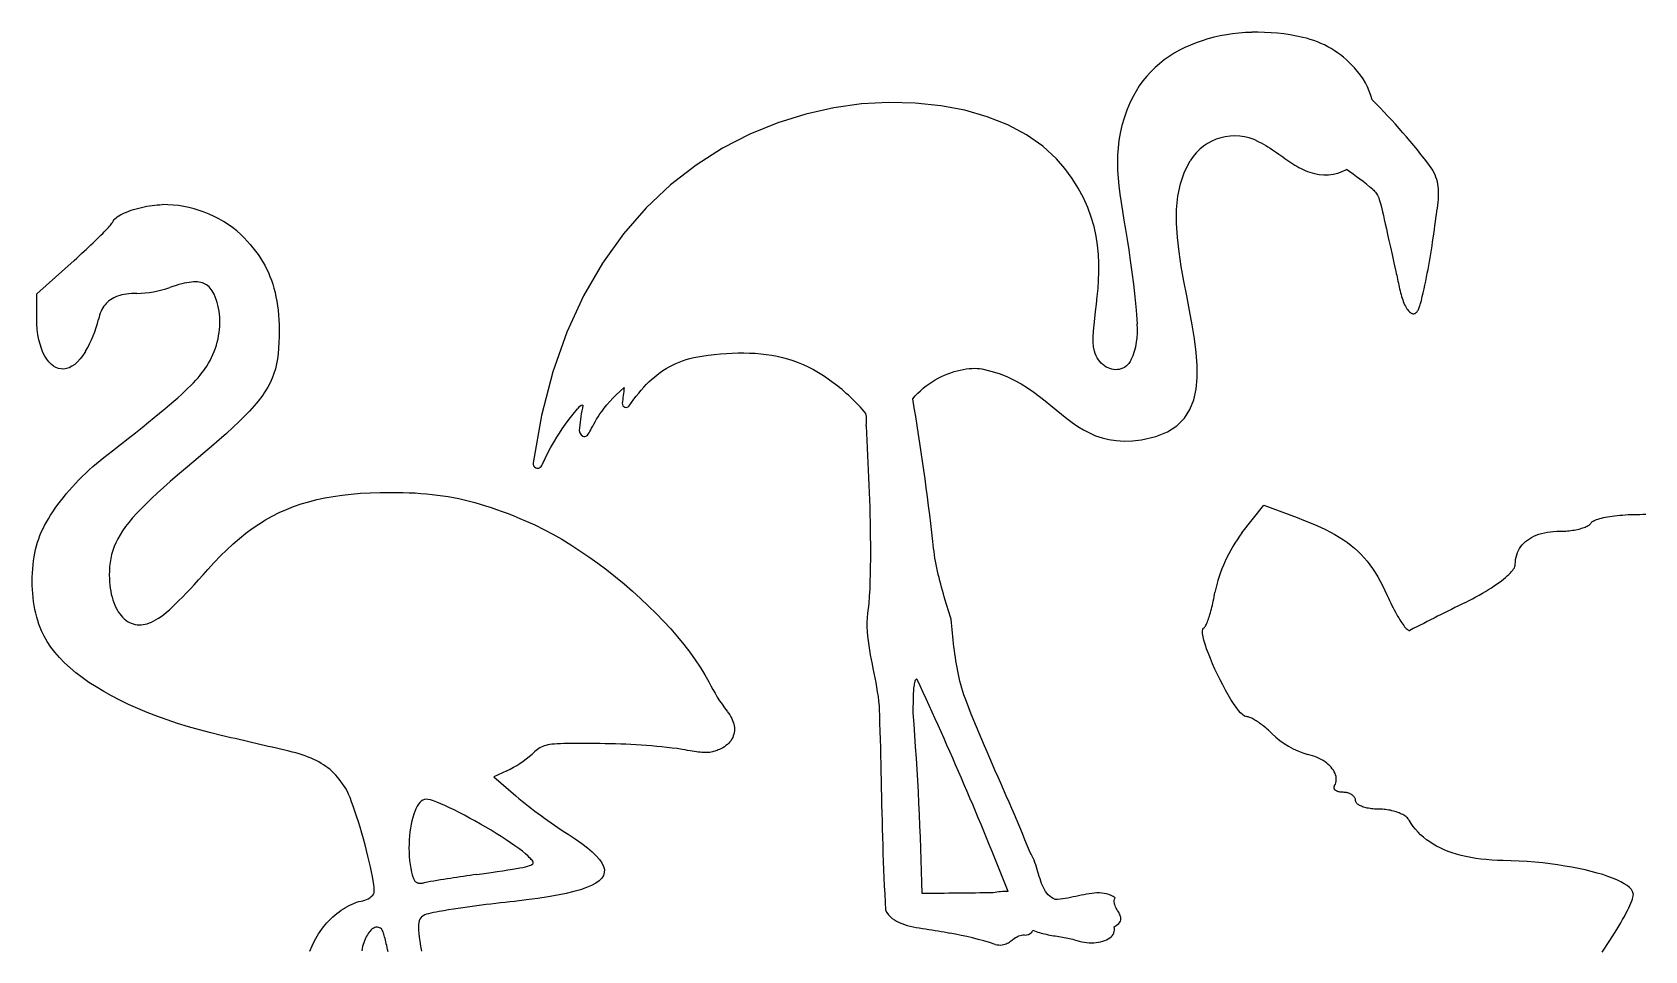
# Model space of a CAD drawing. Extents: x 3 to 294, y -207 to -4.
# Drawn here: x 74.8 to 135.6, y -45.6 to -11 of the extents above; entities that cross this region are included whole.
import ezdxf

# ---------------------------------------------------------------- set-up
doc = ezdxf.new("R2010")
doc.units = 0
doc.layers.get('0').update_dxf_attribs({"linetype": 'CONTINUOUS'})

msp = doc.modelspace()

# ---------------------------------------------------------------- linework, layer by layer
at = {"color": 1}
for p, q in [((120.807, -11.003), (120.807, -11.003)), ((74.979, -20.862), (76.39, -19.603)), ((74.979, -21.766), (74.979, -20.862)), ((120.435, -29.882), (121.263, -28.836)), ((121.263, -28.836), (122.52, -29.304)), ((108.156, -35.4), (108.156, -35.399)), ((92.708, -38.855), (92.216, -39.074)), ((92.216, -39.074), (93.05, -39.799))]:
    msp.add_line(p, q, dxfattribs=at)
for points in [[(120.807, -11.003), (120.565, -11.014), (120.324, -11.033), (120.085, -11.06), (119.848, -11.095), (119.614, -11.138), (119.382, -11.19), (119.154, -11.25), (118.93, -11.319), (118.71, -11.397), (118.495, -11.483), (118.285, -11.577), (118.08, -11.681), (117.882, -11.793), (117.69, -11.915), (117.505, -12.045), (117.328, -12.185), (117.158, -12.334), (116.996, -12.492), (116.843, -12.66), (116.7, -12.837), (116.565, -13.024), (116.441, -13.22), (116.327, -13.426), (116.224, -13.642)], [(113.442, -15.775), (112.926, -15.295), (112.313, -14.867), (111.611, -14.497), (110.83, -14.187), (109.981, -13.943), (109.073, -13.769), (108.115, -13.668), (107.118, -13.644), (106.091, -13.703), (105.044, -13.848), (103.987, -14.083), (102.928, -14.412), (101.879, -14.84), (100.848, -15.37), (99.846, -16.008), (98.882, -16.756), (97.966, -17.62), (97.107, -18.603), (96.316, -19.709), (95.601, -20.943), (94.973, -22.308), (94.442, -23.81), (94.017, -25.452), (93.708, -27.237)], [(116.224, -13.642), (116.099, -13.942), (115.994, -14.234), (115.909, -14.52), (115.843, -14.803), (115.794, -15.082), (115.762, -15.361), (115.744, -15.641), (115.739, -15.922), (115.747, -16.207), (115.766, -16.498), (115.795, -16.795), (115.832, -17.101), (115.877, -17.417), (115.928, -17.745), (115.983, -18.085), (116.041, -18.441), (116.102, -18.813), (116.164, -19.203), (116.226, -19.612), (116.286, -20.043), (116.343, -20.496), (116.395, -20.973), (116.443, -21.476), (116.484, -22.007)], [(121.065, -15.126), (121.157, -15.173), (121.246, -15.222), (121.333, -15.273), (121.418, -15.324), (121.501, -15.377), (121.583, -15.431), (121.663, -15.485), (121.743, -15.539), (121.821, -15.594), (121.898, -15.649), (121.974, -15.703), (122.051, -15.757), (122.126, -15.81), (122.202, -15.861), (122.278, -15.912), (122.354, -15.961), (122.43, -16.009), (122.508, -16.055), (122.586, -16.098), (122.665, -16.139), (122.745, -16.178), (122.826, -16.214), (122.909, -16.247), (122.994, -16.276)], [(114.87, -23.027), (114.838, -22.864), (114.823, -22.683), (114.823, -22.484), (114.835, -22.268), (114.857, -22.036), (114.885, -21.79), (114.916, -21.528), (114.949, -21.254), (114.981, -20.967), (115.008, -20.669), (115.029, -20.36), (115.04, -20.041), (115.038, -19.713), (115.022, -19.378), (114.988, -19.035), (114.934, -18.686), (114.856, -18.331), (114.753, -17.972), (114.621, -17.61), (114.459, -17.245), (114.262, -16.878), (114.029, -16.51), (113.757, -16.142), (113.442, -15.775)], [(116.651, -26.365), (117.184, -26.245), (117.626, -26.068), (117.983, -25.837), (118.263, -25.557), (118.472, -25.232), (118.617, -24.866), (118.707, -24.463), (118.747, -24.026), (118.745, -23.561), (118.707, -23.071), (118.642, -22.56), (118.557, -22.032), (118.457, -21.492), (118.351, -20.942), (118.245, -20.388), (118.147, -19.833), (118.064, -19.281), (118.002, -18.737), (117.969, -18.203), (117.972, -17.686), (118.019, -17.187), (118.115, -16.713), (118.269, -16.265), (118.487, -15.849)], [(127.649, -18.761), (127.671, -18.596), (127.692, -18.438), (127.713, -18.288), (127.734, -18.145), (127.754, -18.008), (127.773, -17.877), (127.791, -17.752), (127.807, -17.632), (127.822, -17.518), (127.833, -17.407), (127.843, -17.301), (127.849, -17.199), (127.852, -17.099), (127.851, -17.003), (127.846, -16.909), (127.838, -16.817), (127.824, -16.727), (127.806, -16.638), (127.782, -16.55), (127.753, -16.463), (127.718, -16.375), (127.677, -16.287), (127.63, -16.199), (127.575, -16.109)], [(125.368, -16.925), (125.405, -16.961), (125.439, -16.996), (125.47, -17.03), (125.498, -17.066), (125.524, -17.104), (125.549, -17.146), (125.572, -17.193), (125.594, -17.246), (125.616, -17.307), (125.639, -17.377), (125.662, -17.457), (125.686, -17.549), (125.712, -17.653), (125.74, -17.772), (125.77, -17.906), (125.804, -18.057), (125.841, -18.226), (125.882, -18.414), (125.928, -18.623), (125.978, -18.854), (126.034, -19.108), (126.096, -19.387), (126.165, -19.691), (126.24, -20.022)], [(77.858, -18.137), (77.872, -18.102), (77.896, -18.067), (77.929, -18.031), (77.971, -17.994), (78.02, -17.958), (78.077, -17.921), (78.141, -17.885), (78.211, -17.85), (78.286, -17.815), (78.367, -17.78), (78.452, -17.747), (78.541, -17.715), (78.634, -17.685), (78.729, -17.656), (78.827, -17.629), (78.926, -17.604), (79.027, -17.581), (79.128, -17.561), (79.229, -17.543), (79.33, -17.528), (79.429, -17.516), (79.527, -17.508), (79.622, -17.502), (79.715, -17.5)], [(76.39, -19.603), (76.487, -19.516), (76.582, -19.43), (76.675, -19.345), (76.766, -19.261), (76.856, -19.179), (76.943, -19.097), (77.027, -19.018), (77.109, -18.94), (77.188, -18.864), (77.263, -18.791), (77.335, -18.721), (77.404, -18.653), (77.468, -18.588), (77.528, -18.526), (77.585, -18.468), (77.636, -18.414), (77.683, -18.363), (77.725, -18.317), (77.761, -18.275), (77.792, -18.237), (77.818, -18.204), (77.837, -18.177), (77.851, -18.154), (77.858, -18.137)], [(82.676, -18.625), (82.8, -18.748), (82.918, -18.872), (83.03, -18.998), (83.135, -19.124), (83.235, -19.252), (83.329, -19.381), (83.418, -19.513), (83.5, -19.646), (83.578, -19.782), (83.649, -19.92), (83.716, -20.061), (83.777, -20.205), (83.832, -20.352), (83.883, -20.502), (83.928, -20.656), (83.969, -20.814), (84.004, -20.975), (84.035, -21.141), (84.061, -21.311), (84.083, -21.485), (84.099, -21.664), (84.112, -21.848), (84.119, -22.037), (84.123, -22.232)], [(126.24, -20.022), (126.256, -20.093), (126.272, -20.164), (126.287, -20.237), (126.303, -20.31), (126.318, -20.384), (126.334, -20.458), (126.35, -20.532), (126.366, -20.606), (126.383, -20.68), (126.4, -20.752), (126.418, -20.824), (126.437, -20.894), (126.456, -20.963), (126.477, -21.03), (126.499, -21.095), (126.521, -21.157), (126.546, -21.217), (126.571, -21.274), (126.598, -21.328), (126.627, -21.379), (126.657, -21.426), (126.689, -21.469), (126.723, -21.508), (126.759, -21.543)], [(81.667, -20.882), (81.633, -20.817), (81.598, -20.757), (81.561, -20.702), (81.521, -20.651), (81.479, -20.606), (81.435, -20.566), (81.388, -20.53), (81.338, -20.499), (81.284, -20.473), (81.228, -20.451), (81.168, -20.434), (81.105, -20.422), (81.038, -20.415), (80.967, -20.412), (80.892, -20.414), (80.812, -20.42), (80.728, -20.431), (80.64, -20.446), (80.546, -20.466), (80.448, -20.49), (80.344, -20.518), (80.235, -20.551), (80.12, -20.589), (79.999, -20.631)], [(78.76, -20.849), (78.655, -20.851), (78.554, -20.856), (78.458, -20.864), (78.365, -20.875), (78.276, -20.89), (78.191, -20.908), (78.11, -20.93), (78.033, -20.955), (77.96, -20.983), (77.891, -21.015), (77.826, -21.05), (77.764, -21.089), (77.706, -21.131), (77.652, -21.177), (77.602, -21.226), (77.556, -21.278), (77.513, -21.334), (77.474, -21.394), (77.438, -21.457), (77.407, -21.524), (77.378, -21.594), (77.354, -21.668), (77.333, -21.745), (77.315, -21.826)], [(81.394, -23.59), (81.46, -23.483), (81.52, -23.374), (81.577, -23.263), (81.628, -23.15), (81.675, -23.035), (81.718, -22.919), (81.756, -22.802), (81.789, -22.684), (81.818, -22.566), (81.841, -22.447), (81.861, -22.328), (81.875, -22.209), (81.884, -22.091), (81.889, -21.973), (81.889, -21.856), (81.884, -21.74), (81.874, -21.626), (81.86, -21.513), (81.84, -21.402), (81.815, -21.293), (81.786, -21.186), (81.751, -21.082), (81.712, -20.98), (81.667, -20.882)], [(126.759, -21.543), (126.789, -21.568), (126.817, -21.588), (126.844, -21.602), (126.871, -21.611), (126.896, -21.615), (126.92, -21.615), (126.943, -21.61), (126.965, -21.602), (126.986, -21.589), (127.007, -21.573), (127.026, -21.554), (127.044, -21.532), (127.062, -21.507), (127.078, -21.479), (127.094, -21.449), (127.109, -21.417), (127.124, -21.383), (127.137, -21.348), (127.15, -21.311), (127.162, -21.273), (127.174, -21.235), (127.185, -21.196), (127.195, -21.156), (127.204, -21.117)], [(76.822, -23.033), (76.723, -23.186), (76.622, -23.319), (76.519, -23.431), (76.415, -23.524), (76.31, -23.596), (76.205, -23.649), (76.101, -23.684), (75.998, -23.699), (75.896, -23.697), (75.797, -23.677), (75.701, -23.64), (75.608, -23.586), (75.52, -23.515), (75.436, -23.429), (75.357, -23.326), (75.284, -23.209), (75.217, -23.076), (75.158, -22.929), (75.105, -22.768), (75.062, -22.593), (75.026, -22.405), (75.001, -22.204), (74.985, -21.991), (74.979, -21.766)], [(84.123, -22.232), (84.122, -22.473), (84.117, -22.701), (84.105, -22.917), (84.087, -23.122), (84.061, -23.319), (84.026, -23.508), (83.982, -23.691), (83.928, -23.869), (83.862, -24.043), (83.784, -24.216), (83.692, -24.387), (83.587, -24.56), (83.467, -24.734), (83.331, -24.912), (83.178, -25.094), (83.008, -25.283), (82.819, -25.479), (82.611, -25.685), (82.382, -25.9), (82.133, -26.128), (81.861, -26.368), (81.566, -26.623), (81.247, -26.894), (80.904, -27.182)], [(100.069, -23.212), (100.304, -23.182), (100.536, -23.155), (100.764, -23.133), (100.99, -23.115), (101.213, -23.103), (101.433, -23.095), (101.65, -23.093), (101.864, -23.097), (102.076, -23.107), (102.286, -23.124), (102.493, -23.147), (102.699, -23.178), (102.901, -23.216), (103.102, -23.261), (103.301, -23.315), (103.499, -23.377), (103.694, -23.448), (103.888, -23.528), (104.08, -23.617), (104.271, -23.716), (104.46, -23.825), (104.649, -23.944), (104.836, -24.074), (105.022, -24.214)], [(116.261, -23.343), (116.219, -23.419), (116.172, -23.487), (116.119, -23.546), (116.063, -23.596), (116.003, -23.638), (115.94, -23.671), (115.874, -23.697), (115.806, -23.714), (115.736, -23.724), (115.666, -23.725), (115.595, -23.72), (115.524, -23.706), (115.454, -23.686), (115.385, -23.659), (115.317, -23.624), (115.252, -23.583), (115.189, -23.535), (115.129, -23.481), (115.074, -23.42), (115.022, -23.353), (114.976, -23.28), (114.935, -23.201), (114.899, -23.117), (114.87, -23.027)], [(77.511, -27.037), (77.838, -26.782), (78.145, -26.542), (78.433, -26.315), (78.703, -26.101), (78.956, -25.9), (79.192, -25.71), (79.412, -25.531), (79.617, -25.363), (79.808, -25.204), (79.984, -25.055), (80.148, -24.915), (80.299, -24.782), (80.438, -24.657), (80.566, -24.539), (80.684, -24.426), (80.792, -24.319), (80.892, -24.218), (80.983, -24.12), (81.066, -24.026), (81.143, -23.935), (81.213, -23.847), (81.278, -23.76), (81.338, -23.675), (81.394, -23.59)], [(97.325, -25.086), (97.413, -24.96), (97.502, -24.838), (97.593, -24.72), (97.685, -24.606), (97.778, -24.496), (97.873, -24.389), (97.97, -24.287), (98.069, -24.188), (98.17, -24.094), (98.274, -24.004), (98.38, -23.918), (98.488, -23.836), (98.6, -23.759), (98.715, -23.686), (98.832, -23.618), (98.954, -23.554), (99.079, -23.495), (99.207, -23.44), (99.34, -23.39), (99.477, -23.345), (99.618, -23.304), (99.764, -23.269), (99.914, -23.238), (100.069, -23.212)], [(108.023, -24.824), (108.115, -24.716), (108.212, -24.614), (108.313, -24.518), (108.417, -24.426), (108.526, -24.34), (108.637, -24.259), (108.75, -24.183), (108.866, -24.113), (108.983, -24.047), (109.102, -23.987), (109.221, -23.932), (109.34, -23.883), (109.459, -23.839), (109.577, -23.799), (109.695, -23.766), (109.81, -23.737), (109.924, -23.713), (110.035, -23.695), (110.143, -23.682), (110.248, -23.674), (110.348, -23.672), (110.445, -23.674), (110.536, -23.682), (110.623, -23.695)], [(110.623, -23.695), (110.961, -23.775), (111.276, -23.873), (111.57, -23.988), (111.846, -24.117), (112.105, -24.258), (112.35, -24.41), (112.582, -24.569), (112.804, -24.734), (113.018, -24.902), (113.225, -25.071), (113.428, -25.24), (113.63, -25.406), (113.831, -25.566), (114.035, -25.719), (114.243, -25.863), (114.457, -25.995), (114.68, -26.112), (114.913, -26.214), (115.159, -26.298), (115.42, -26.361), (115.697, -26.401), (115.993, -26.417), (116.311, -26.406), (116.651, -26.365)], [(95.581, -26.236), (95.621, -26.245), (95.657, -26.244), (95.69, -26.235), (95.721, -26.216), (95.751, -26.188), (95.78, -26.152), (95.81, -26.108), (95.841, -26.057), (95.874, -25.997), (95.909, -25.931), (95.948, -25.857), (95.991, -25.777), (96.04, -25.69), (96.094, -25.597), (96.155, -25.499), (96.224, -25.395), (96.301, -25.286), (96.387, -25.172), (96.483, -25.053), (96.59, -24.93), (96.708, -24.803), (96.838, -24.672), (96.982, -24.537), (97.139, -24.4)], [(93.801, -27.423), (93.842, -27.437), (93.879, -27.442), (93.912, -27.438), (93.943, -27.426), (93.972, -27.404), (94, -27.373), (94.028, -27.332), (94.057, -27.283), (94.087, -27.224), (94.121, -27.156), (94.158, -27.079), (94.199, -26.992), (94.246, -26.895), (94.299, -26.79), (94.36, -26.674), (94.428, -26.549), (94.506, -26.415), (94.593, -26.27), (94.692, -26.116), (94.802, -25.952), (94.924, -25.778), (95.061, -25.595), (95.211, -25.401), (95.377, -25.197)], [(106.258, -25.84), (106.272, -26.119), (106.286, -26.398), (106.3, -26.678), (106.314, -26.957), (106.327, -27.237), (106.34, -27.516), (106.353, -27.796), (106.365, -28.075), (106.376, -28.355), (106.387, -28.635), (106.396, -28.914), (106.404, -29.194), (106.411, -29.474), (106.416, -29.753), (106.42, -30.033), (106.423, -30.312), (106.423, -30.592), (106.422, -30.872), (106.418, -31.151), (106.413, -31.431), (106.405, -31.71), (106.395, -31.989), (106.382, -32.269), (106.366, -32.548)], [(75.054, -30.1), (75.099, -29.98), (75.151, -29.858), (75.209, -29.733), (75.273, -29.606), (75.344, -29.477), (75.42, -29.346), (75.502, -29.214), (75.588, -29.081), (75.68, -28.947), (75.777, -28.813), (75.879, -28.678), (75.985, -28.544), (76.094, -28.409), (76.208, -28.276), (76.326, -28.143), (76.447, -28.011), (76.571, -27.881), (76.698, -27.753), (76.828, -27.627), (76.961, -27.503), (77.095, -27.382), (77.232, -27.263), (77.371, -27.148), (77.511, -27.037)], [(80.904, -27.182), (80.588, -27.447), (80.292, -27.699), (80.017, -27.937), (79.761, -28.164), (79.523, -28.379), (79.304, -28.584), (79.102, -28.779), (78.916, -28.966), (78.747, -29.144), (78.594, -29.316), (78.455, -29.482), (78.33, -29.643), (78.22, -29.799), (78.122, -29.951), (78.036, -30.101), (77.962, -30.249), (77.899, -30.396), (77.847, -30.543), (77.804, -30.691), (77.771, -30.84), (77.746, -30.991), (77.729, -31.146), (77.719, -31.305), (77.716, -31.469)], [(81.439, -31.259), (81.677, -30.996), (81.914, -30.748), (82.151, -30.514), (82.389, -30.294), (82.627, -30.088), (82.869, -29.894), (83.112, -29.714), (83.359, -29.546), (83.611, -29.391), (83.866, -29.247), (84.128, -29.116), (84.395, -28.996), (84.669, -28.887), (84.951, -28.789), (85.24, -28.702), (85.539, -28.625), (85.847, -28.559), (86.165, -28.502), (86.494, -28.455), (86.834, -28.416), (87.186, -28.387), (87.552, -28.367), (87.931, -28.355), (88.324, -28.351)], [(88.324, -28.351), (88.564, -28.352), (88.798, -28.357), (89.026, -28.364), (89.249, -28.374), (89.467, -28.388), (89.681, -28.405), (89.891, -28.426), (90.098, -28.451), (90.302, -28.479), (90.504, -28.511), (90.705, -28.547), (90.905, -28.587), (91.105, -28.631), (91.305, -28.68), (91.505, -28.733), (91.707, -28.791), (91.911, -28.853), (92.118, -28.92), (92.327, -28.993), (92.54, -29.07), (92.758, -29.152), (92.98, -29.24), (93.207, -29.333), (93.441, -29.432)], [(133.61, -29.498), (133.626, -29.476), (133.65, -29.455), (133.681, -29.434), (133.718, -29.414), (133.762, -29.394), (133.812, -29.374), (133.867, -29.356), (133.929, -29.338), (133.995, -29.32), (134.067, -29.304), (134.143, -29.288), (134.224, -29.273), (134.309, -29.259), (134.398, -29.247), (134.49, -29.235), (134.586, -29.224), (134.685, -29.214), (134.786, -29.205), (134.891, -29.198), (134.997, -29.192), (135.105, -29.187), (135.215, -29.183), (135.327, -29.181), (135.439, -29.18)], [(135.439, -29.18), (135.553, -29.179), (135.667, -29.177)], [(93.441, -29.432), (93.771, -29.581), (94.106, -29.747), (94.444, -29.927), (94.784, -30.122), (95.125, -30.33), (95.465, -30.55), (95.805, -30.782), (96.142, -31.024), (96.476, -31.275), (96.806, -31.534), (97.13, -31.801), (97.447, -32.075), (97.756, -32.353), (98.056, -32.637), (98.346, -32.923), (98.625, -33.213), (98.892, -33.503), (99.146, -33.795), (99.385, -34.086), (99.608, -34.375), (99.815, -34.663), (100.004, -34.946), (100.174, -35.226), (100.324, -35.5)], [(122.52, -29.304), (122.756, -29.394), (122.981, -29.484), (123.194, -29.573), (123.397, -29.664), (123.589, -29.755), (123.771, -29.848), (123.944, -29.943), (124.108, -30.04), (124.264, -30.14), (124.411, -30.243), (124.551, -30.349), (124.685, -30.459), (124.811, -30.574), (124.932, -30.693), (125.047, -30.818), (125.157, -30.948), (125.263, -31.084), (125.365, -31.226), (125.462, -31.376), (125.557, -31.532), (125.649, -31.697), (125.739, -31.869), (125.828, -32.05), (125.915, -32.24)], [(132.447, -29.815), (132.514, -29.815), (132.581, -29.813), (132.647, -29.809), (132.713, -29.804), (132.777, -29.798), (132.841, -29.79), (132.903, -29.782), (132.965, -29.772), (133.024, -29.761), (133.082, -29.749), (133.138, -29.736), (133.191, -29.722), (133.243, -29.707), (133.292, -29.692), (133.339, -29.675), (133.382, -29.658), (133.423, -29.64), (133.46, -29.621), (133.495, -29.602), (133.525, -29.582), (133.552, -29.562), (133.576, -29.541), (133.595, -29.519), (133.61, -29.498)], [(75.156, -33.568), (75.106, -33.447), (75.059, -33.32), (75.017, -33.189), (74.979, -33.053), (74.944, -32.913), (74.914, -32.769), (74.887, -32.623), (74.865, -32.473), (74.846, -32.322), (74.831, -32.169), (74.821, -32.014), (74.814, -31.859), (74.812, -31.703), (74.813, -31.548), (74.819, -31.393), (74.828, -31.239), (74.842, -31.087), (74.86, -30.936), (74.882, -30.788), (74.908, -30.643), (74.938, -30.501), (74.973, -30.363), (75.011, -30.229), (75.054, -30.1)], [(109.473, -33.137), (109.435, -33.017), (109.397, -32.898), (109.36, -32.778), (109.322, -32.658), (109.285, -32.537), (109.248, -32.417), (109.211, -32.296), (109.176, -32.175), (109.141, -32.053), (109.107, -31.932), (109.074, -31.81), (109.042, -31.688), (109.011, -31.566), (108.982, -31.444), (108.954, -31.321), (108.927, -31.198), (108.902, -31.075), (108.879, -30.951), (108.858, -30.827), (108.839, -30.703), (108.822, -30.579), (108.806, -30.455), (108.794, -30.33), (108.783, -30.205)], [(130.745, -31.07), (130.749, -30.974), (130.759, -30.881), (130.776, -30.792), (130.799, -30.706), (130.828, -30.623), (130.864, -30.544), (130.906, -30.469), (130.953, -30.397), (131.007, -30.33), (131.066, -30.266), (131.131, -30.206), (131.201, -30.15), (131.277, -30.098), (131.359, -30.05), (131.445, -30.006), (131.537, -29.967), (131.634, -29.932), (131.736, -29.902), (131.843, -29.876), (131.955, -29.854), (132.071, -29.837), (132.192, -29.825), (132.317, -29.818), (132.447, -29.815)], [(77.716, -31.469), (77.719, -31.599), (77.725, -31.725), (77.736, -31.848), (77.751, -31.968), (77.77, -32.083), (77.794, -32.195), (77.821, -32.303), (77.851, -32.407), (77.886, -32.506), (77.924, -32.601), (77.965, -32.691), (78.01, -32.776), (78.058, -32.855), (78.109, -32.93), (78.163, -32.999), (78.22, -33.062), (78.28, -33.119), (78.343, -33.171), (78.408, -33.216), (78.476, -33.255), (78.547, -33.287), (78.62, -33.312), (78.694, -33.331), (78.772, -33.342)], [(78.772, -33.342), (78.846, -33.346), (78.92, -33.345), (78.996, -33.338), (79.072, -33.325), (79.15, -33.304), (79.23, -33.277), (79.312, -33.243), (79.397, -33.201), (79.485, -33.151), (79.576, -33.094), (79.672, -33.027), (79.771, -32.952), (79.875, -32.868), (79.985, -32.775), (80.099, -32.672), (80.22, -32.559), (80.346, -32.435), (80.48, -32.301), (80.62, -32.157), (80.768, -32.001), (80.923, -31.833), (81.086, -31.654), (81.258, -31.462), (81.439, -31.259)], [(128.862, -32.501), (128.999, -32.432), (129.133, -32.362), (129.262, -32.293), (129.387, -32.223), (129.508, -32.154), (129.625, -32.085), (129.737, -32.016), (129.844, -31.949), (129.946, -31.882), (130.042, -31.816), (130.134, -31.751), (130.22, -31.687), (130.3, -31.625), (130.374, -31.564), (130.442, -31.505), (130.503, -31.447), (130.558, -31.392), (130.607, -31.338), (130.648, -31.287), (130.682, -31.239), (130.71, -31.192), (130.729, -31.149), (130.741, -31.108), (130.745, -31.07)], [(118.988, -33.475), (119.005, -33.462), (119.022, -33.444), (119.039, -33.42), (119.057, -33.392), (119.075, -33.359), (119.094, -33.322), (119.113, -33.28), (119.132, -33.235), (119.151, -33.185), (119.171, -33.132), (119.19, -33.076), (119.209, -33.016), (119.229, -32.954), (119.248, -32.888), (119.266, -32.82), (119.285, -32.75), (119.303, -32.677), (119.321, -32.603), (119.338, -32.526), (119.354, -32.449), (119.37, -32.369), (119.386, -32.289), (119.4, -32.208), (119.414, -32.125)], [(106.366, -32.548), (106.334, -32.725), (106.312, -32.901), (106.298, -33.077), (106.292, -33.253), (106.294, -33.428), (106.302, -33.603), (106.316, -33.778), (106.335, -33.953), (106.359, -34.127), (106.387, -34.302), (106.417, -34.476), (106.45, -34.65), (106.485, -34.824), (106.52, -34.998), (106.555, -35.173), (106.59, -35.347), (106.624, -35.521), (106.655, -35.696), (106.684, -35.87), (106.71, -36.045), (106.731, -36.22), (106.747, -36.396), (106.758, -36.572), (106.762, -36.748)], [(125.915, -32.24), (125.959, -32.337), (126.003, -32.433), (126.047, -32.525), (126.092, -32.615), (126.136, -32.703), (126.18, -32.787), (126.223, -32.868), (126.266, -32.945), (126.308, -33.019), (126.349, -33.089), (126.389, -33.156), (126.429, -33.217), (126.467, -33.275), (126.503, -33.327), (126.539, -33.375), (126.572, -33.418), (126.604, -33.456), (126.634, -33.488), (126.662, -33.515), (126.688, -33.535), (126.712, -33.55), (126.733, -33.559), (126.752, -33.561), (126.768, -33.556)], [(110.041, -36.239), (109.994, -36.112), (109.95, -35.986), (109.908, -35.858), (109.87, -35.731), (109.834, -35.603), (109.801, -35.475), (109.77, -35.346), (109.741, -35.218), (109.715, -35.088), (109.69, -34.959), (109.667, -34.83), (109.646, -34.7), (109.626, -34.57), (109.608, -34.44), (109.591, -34.31), (109.575, -34.18), (109.56, -34.049), (109.546, -33.919), (109.533, -33.789), (109.52, -33.658), (109.508, -33.528), (109.496, -33.397), (109.485, -33.267), (109.473, -33.137)], [(81.993, -37.53), (81.551, -37.423), (81.12, -37.309), (80.701, -37.189), (80.293, -37.063), (79.898, -36.932), (79.516, -36.794), (79.147, -36.652), (78.791, -36.504), (78.448, -36.351), (78.12, -36.193), (77.805, -36.03), (77.506, -35.863), (77.221, -35.691), (76.951, -35.516), (76.697, -35.336), (76.458, -35.152), (76.236, -34.965), (76.03, -34.774), (75.84, -34.58), (75.668, -34.383), (75.513, -34.183), (75.376, -33.981), (75.257, -33.776), (75.156, -33.568)], [(120.588, -36.804), (120.531, -36.788), (120.463, -36.742), (120.387, -36.669), (120.303, -36.572), (120.214, -36.452), (120.119, -36.313), (120.02, -36.157), (119.919, -35.987), (119.816, -35.805), (119.714, -35.614), (119.613, -35.417), (119.514, -35.217), (119.419, -35.015), (119.33, -34.815), (119.246, -34.619), (119.171, -34.43), (119.104, -34.25), (119.047, -34.082), (119.001, -33.929), (118.968, -33.793), (118.95, -33.677), (118.946, -33.584), (118.958, -33.516), (118.988, -33.475)], [(108.034, -36.669), (108.036, -36.625), (108.037, -36.576), (108.038, -36.521), (108.039, -36.463), (108.04, -36.402), (108.042, -36.337), (108.043, -36.271), (108.045, -36.203), (108.046, -36.134), (108.049, -36.064), (108.051, -35.995), (108.054, -35.927), (108.058, -35.86), (108.062, -35.795), (108.067, -35.733), (108.073, -35.675), (108.08, -35.62), (108.087, -35.57), (108.096, -35.525), (108.106, -35.486), (108.116, -35.453), (108.128, -35.427), (108.141, -35.409), (108.156, -35.4)], [(112.442, -41.932), (112.349, -41.693), (112.253, -41.455), (112.156, -41.217), (112.057, -40.98), (111.957, -40.742), (111.856, -40.505), (111.755, -40.268), (111.652, -40.032), (111.549, -39.795), (111.445, -39.559), (111.341, -39.322), (111.237, -39.086), (111.134, -38.85), (111.03, -38.613), (110.927, -38.377), (110.824, -38.14), (110.722, -37.904), (110.621, -37.667), (110.52, -37.43), (110.421, -37.192), (110.324, -36.954), (110.228, -36.716), (110.133, -36.478), (110.041, -36.239)], [(101.019, -36.609), (101.071, -36.676), (101.118, -36.744), (101.16, -36.813), (101.196, -36.881), (101.226, -36.949), (101.251, -37.018), (101.27, -37.085), (101.284, -37.152), (101.292, -37.219), (101.295, -37.285), (101.293, -37.349), (101.285, -37.412), (101.272, -37.474), (101.253, -37.535), (101.229, -37.594), (101.2, -37.651), (101.166, -37.705), (101.126, -37.758), (101.081, -37.809), (101.031, -37.856), (100.976, -37.902), (100.916, -37.944), (100.851, -37.983), (100.781, -38.02)], [(106.762, -36.748), (106.772, -37.054), (106.782, -37.361), (106.79, -37.668), (106.799, -37.975), (106.806, -38.282), (106.813, -38.589), (106.82, -38.896), (106.827, -39.203), (106.834, -39.511), (106.84, -39.818), (106.847, -40.125), (106.854, -40.432), (106.862, -40.739), (106.869, -41.046), (106.878, -41.353), (106.887, -41.66), (106.897, -41.967), (106.908, -42.274), (106.919, -42.58), (106.932, -42.887), (106.947, -43.194), (106.962, -43.5), (106.979, -43.806), (106.998, -44.113)], [(121.568, -37.448), (121.523, -37.404), (121.477, -37.361), (121.431, -37.318), (121.384, -37.277), (121.337, -37.237), (121.29, -37.198), (121.242, -37.16), (121.195, -37.123), (121.149, -37.088), (121.103, -37.055), (121.057, -37.023), (121.012, -36.993), (120.968, -36.965), (120.925, -36.938), (120.884, -36.914), (120.843, -36.892), (120.804, -36.872), (120.767, -36.855), (120.732, -36.84), (120.699, -36.827), (120.667, -36.817), (120.638, -36.81), (120.612, -36.805), (120.588, -36.804)], [(86.634, -39.519), (86.576, -39.426), (86.517, -39.337), (86.455, -39.252), (86.392, -39.169), (86.327, -39.091), (86.26, -39.015), (86.19, -38.943), (86.117, -38.874), (86.042, -38.807), (85.964, -38.744), (85.883, -38.684), (85.798, -38.626), (85.711, -38.571), (85.62, -38.518), (85.525, -38.468), (85.427, -38.42), (85.325, -38.375), (85.219, -38.331), (85.109, -38.29), (84.994, -38.251), (84.875, -38.213), (84.752, -38.178), (84.623, -38.144), (84.49, -38.111)], [(96.227, -37.828), (95.976, -37.826), (95.744, -37.824), (95.533, -37.823), (95.34, -37.822), (95.164, -37.823), (95.005, -37.824), (94.861, -37.827), (94.731, -37.831), (94.614, -37.837), (94.508, -37.844), (94.414, -37.853), (94.329, -37.864), (94.253, -37.878), (94.184, -37.894), (94.122, -37.912), (94.064, -37.934), (94.011, -37.958), (93.961, -37.985), (93.913, -38.016), (93.865, -38.05), (93.818, -38.087), (93.768, -38.129), (93.717, -38.174), (93.661, -38.224)], [(100.781, -38.02), (100.732, -38.042), (100.685, -38.063), (100.639, -38.082), (100.595, -38.099), (100.551, -38.114), (100.507, -38.127), (100.463, -38.138), (100.418, -38.147), (100.373, -38.155), (100.326, -38.16), (100.278, -38.164), (100.228, -38.166), (100.175, -38.165), (100.119, -38.163), (100.06, -38.159), (99.998, -38.154), (99.932, -38.146), (99.861, -38.137), (99.786, -38.125), (99.706, -38.112), (99.62, -38.097), (99.529, -38.081), (99.431, -38.062), (99.327, -38.042)], [(123.932, -39.409), (123.959, -39.355), (123.978, -39.3), (123.99, -39.243), (123.995, -39.186), (123.993, -39.127), (123.983, -39.068), (123.968, -39.009), (123.946, -38.95), (123.917, -38.891), (123.883, -38.833), (123.844, -38.776), (123.799, -38.719), (123.748, -38.665), (123.693, -38.612), (123.633, -38.561), (123.569, -38.512), (123.5, -38.466), (123.428, -38.422), (123.351, -38.382), (123.271, -38.345), (123.188, -38.311), (123.102, -38.281), (123.013, -38.256), (122.921, -38.235)], [(87.699, -43.494), (87.711, -43.442), (87.713, -43.365), (87.707, -43.264), (87.693, -43.14), (87.672, -42.998), (87.644, -42.838), (87.609, -42.663), (87.569, -42.474), (87.523, -42.276), (87.473, -42.068), (87.419, -41.855), (87.362, -41.637), (87.302, -41.418), (87.24, -41.199), (87.177, -40.983), (87.112, -40.771), (87.047, -40.567), (86.983, -40.371), (86.919, -40.188), (86.857, -40.018), (86.796, -39.864), (86.739, -39.728), (86.684, -39.612), (86.634, -39.519)], [(124.253, -39.663), (124.221, -39.662), (124.191, -39.66), (124.162, -39.658), (124.134, -39.654), (124.107, -39.649), (124.082, -39.643), (124.059, -39.636), (124.037, -39.628), (124.016, -39.619), (123.997, -39.61), (123.98, -39.599), (123.965, -39.588), (123.951, -39.576), (123.939, -39.564), (123.929, -39.551), (123.921, -39.537), (123.915, -39.523), (123.911, -39.508), (123.909, -39.492), (123.909, -39.477), (123.912, -39.46), (123.916, -39.444), (123.923, -39.427), (123.932, -39.409)], [(89.662, -39.921), (89.601, -39.93), (89.542, -39.954), (89.485, -39.993), (89.431, -40.046), (89.379, -40.112), (89.33, -40.191), (89.283, -40.281), (89.24, -40.381), (89.2, -40.491), (89.164, -40.61), (89.131, -40.737), (89.102, -40.87), (89.078, -41.009), (89.057, -41.154), (89.04, -41.302), (89.029, -41.454), (89.021, -41.609), (89.019, -41.764), (89.022, -41.921), (89.03, -42.077), (89.043, -42.232), (89.062, -42.384), (89.087, -42.534), (89.118, -42.68)], [(93.512, -42.073), (93.414, -41.984), (93.297, -41.888), (93.164, -41.786), (93.016, -41.679), (92.854, -41.567), (92.682, -41.452), (92.5, -41.334), (92.31, -41.215), (92.115, -41.095), (91.915, -40.976), (91.712, -40.859), (91.509, -40.744), (91.307, -40.632), (91.108, -40.525), (90.913, -40.424), (90.725, -40.329), (90.545, -40.242), (90.375, -40.163), (90.217, -40.093), (90.072, -40.034), (89.942, -39.986), (89.829, -39.951), (89.735, -39.929), (89.662, -39.921)], [(124.723, -39.98), (124.722, -39.959), (124.718, -39.937), (124.713, -39.917), (124.706, -39.896), (124.697, -39.876), (124.686, -39.857), (124.673, -39.838), (124.658, -39.82), (124.642, -39.803), (124.624, -39.787), (124.605, -39.771), (124.585, -39.756), (124.563, -39.742), (124.54, -39.729), (124.515, -39.717), (124.49, -39.706), (124.463, -39.696), (124.435, -39.688), (124.407, -39.68), (124.377, -39.674), (124.347, -39.669), (124.316, -39.666), (124.285, -39.664), (124.253, -39.663)], [(125.611, -40.298), (125.551, -40.297), (125.491, -40.295), (125.433, -40.292), (125.376, -40.287), (125.32, -40.28), (125.266, -40.273), (125.214, -40.264), (125.164, -40.255), (125.115, -40.244), (125.069, -40.232), (125.025, -40.219), (124.984, -40.205), (124.945, -40.19), (124.908, -40.174), (124.875, -40.158), (124.844, -40.14), (124.817, -40.122), (124.793, -40.104), (124.772, -40.085), (124.755, -40.065), (124.741, -40.044), (124.731, -40.023), (124.725, -40.002), (124.723, -39.98)], [(126.741, -40.714), (126.723, -40.686), (126.7, -40.658), (126.675, -40.631), (126.645, -40.604), (126.613, -40.578), (126.578, -40.553), (126.539, -40.528), (126.498, -40.505), (126.454, -40.482), (126.408, -40.46), (126.36, -40.44), (126.31, -40.42), (126.258, -40.402), (126.204, -40.385), (126.149, -40.369), (126.092, -40.355), (126.034, -40.342), (125.976, -40.331), (125.916, -40.321), (125.856, -40.313), (125.795, -40.307), (125.734, -40.302), (125.673, -40.299), (125.611, -40.298)], [(130.288, -42.235), (130.068, -42.228), (129.855, -42.217), (129.648, -42.201), (129.447, -42.179), (129.252, -42.153), (129.063, -42.121), (128.88, -42.085), (128.704, -42.043), (128.533, -41.997), (128.369, -41.946), (128.211, -41.89), (128.059, -41.828), (127.914, -41.762), (127.775, -41.691), (127.642, -41.615), (127.516, -41.535), (127.396, -41.449), (127.283, -41.358), (127.176, -41.263), (127.076, -41.163), (126.982, -41.058), (126.895, -40.948), (126.815, -40.834), (126.741, -40.714)], [(95.022, -41.245), (95.294, -41.422), (95.536, -41.592), (95.749, -41.754), (95.931, -41.908), (96.084, -42.055), (96.206, -42.195), (96.298, -42.328), (96.359, -42.455), (96.389, -42.575), (96.387, -42.689), (96.355, -42.797), (96.291, -42.9), (96.196, -42.997), (96.068, -43.089), (95.909, -43.176), (95.717, -43.258), (95.493, -43.336), (95.236, -43.409), (94.947, -43.479), (94.624, -43.545), (94.269, -43.607), (93.88, -43.666), (93.457, -43.722), (93.001, -43.775)], [(113.39, -43.702), (113.316, -43.67), (113.248, -43.63), (113.186, -43.582), (113.129, -43.529), (113.078, -43.469), (113.031, -43.403), (112.989, -43.333), (112.95, -43.258), (112.914, -43.179), (112.881, -43.098), (112.851, -43.013), (112.822, -42.927), (112.794, -42.839), (112.768, -42.75), (112.741, -42.66), (112.715, -42.571), (112.688, -42.482), (112.66, -42.395), (112.63, -42.31), (112.599, -42.227), (112.565, -42.148), (112.527, -42.071), (112.487, -41.999), (112.442, -41.932)], [(91.575, -42.763), (91.856, -42.722), (92.114, -42.685), (92.348, -42.651), (92.56, -42.62), (92.751, -42.59), (92.922, -42.563), (93.073, -42.538), (93.206, -42.514), (93.32, -42.492), (93.418, -42.47), (93.5, -42.449), (93.567, -42.427), (93.62, -42.406), (93.659, -42.384), (93.686, -42.362), (93.701, -42.338), (93.706, -42.313), (93.7, -42.286), (93.686, -42.258), (93.664, -42.226), (93.634, -42.193), (93.599, -42.156), (93.558, -42.116), (93.512, -42.073)], [(135.196, -43.481), (135.171, -43.406), (135.123, -43.33), (135.053, -43.256), (134.963, -43.182), (134.853, -43.109), (134.724, -43.037), (134.578, -42.967), (134.414, -42.898), (134.235, -42.832), (134.041, -42.768), (133.833, -42.706), (133.612, -42.646), (133.378, -42.59), (133.134, -42.537), (132.879, -42.488), (132.616, -42.442), (132.343, -42.399), (132.064, -42.362), (131.778, -42.328), (131.487, -42.299), (131.192, -42.275), (130.893, -42.256), (130.591, -42.243), (130.288, -42.235)], [(89.118, -42.68), (89.129, -42.726), (89.14, -42.769), (89.152, -42.809), (89.163, -42.846), (89.175, -42.88), (89.188, -42.911), (89.2, -42.939), (89.214, -42.965), (89.228, -42.988), (89.243, -43.008), (89.259, -43.026), (89.276, -43.042), (89.293, -43.055), (89.312, -43.066), (89.333, -43.075), (89.354, -43.082), (89.378, -43.087), (89.402, -43.089), (89.429, -43.09), (89.457, -43.09), (89.487, -43.087), (89.518, -43.083), (89.552, -43.078), (89.588, -43.071)], [(85.455, -45.268), (85.503, -45.177), (85.554, -45.086), (85.609, -44.997), (85.668, -44.91), (85.729, -44.825), (85.793, -44.741), (85.859, -44.66), (85.928, -44.581), (86, -44.505), (86.073, -44.431), (86.148, -44.361), (86.225, -44.293), (86.303, -44.228), (86.383, -44.166), (86.464, -44.108), (86.546, -44.054), (86.628, -44.003), (86.711, -43.956), (86.795, -43.914), (86.879, -43.875), (86.963, -43.841), (87.046, -43.811), (87.129, -43.786), (87.212, -43.766)], [(115.653, -43.642), (115.577, -43.591), (115.497, -43.549), (115.414, -43.516), (115.329, -43.491), (115.241, -43.473), (115.15, -43.463), (115.058, -43.458), (114.964, -43.459), (114.868, -43.465), (114.771, -43.475), (114.673, -43.488), (114.573, -43.505), (114.473, -43.524), (114.373, -43.545), (114.272, -43.566), (114.171, -43.588), (114.071, -43.61), (113.971, -43.631), (113.871, -43.65), (113.772, -43.667), (113.675, -43.682), (113.578, -43.693), (113.484, -43.7), (113.39, -43.702)], [(115.613, -44.732), (115.686, -44.689), (115.745, -44.647), (115.792, -44.604), (115.826, -44.561), (115.849, -44.518), (115.863, -44.475), (115.868, -44.431), (115.865, -44.387), (115.856, -44.344), (115.841, -44.299), (115.821, -44.255), (115.799, -44.21), (115.774, -44.165), (115.747, -44.12), (115.721, -44.074), (115.696, -44.028), (115.672, -43.981), (115.652, -43.934), (115.635, -43.887), (115.624, -43.839), (115.619, -43.79), (115.622, -43.741), (115.633, -43.692), (115.653, -43.642)], [(134.017, -45.689), (134.117, -45.542), (134.214, -45.397), (134.308, -45.253), (134.399, -45.112), (134.486, -44.974), (134.569, -44.84), (134.648, -44.708), (134.723, -44.581), (134.793, -44.459), (134.858, -44.341), (134.918, -44.228), (134.974, -44.122), (135.023, -44.021), (135.067, -43.926), (135.105, -43.839), (135.137, -43.759), (135.162, -43.686), (135.181, -43.622), (135.193, -43.566), (135.198, -43.519), (135.196, -43.481)], [(90.163, -44.157), (90.048, -44.179), (89.943, -44.2), (89.848, -44.22), (89.762, -44.24), (89.686, -44.262), (89.618, -44.287), (89.56, -44.317), (89.51, -44.352), (89.468, -44.394), (89.434, -44.444), (89.408, -44.503), (89.39, -44.573), (89.379, -44.654), (89.375, -44.749), (89.378, -44.857), (89.388, -44.982), (89.404, -45.123), (89.426, -45.282), (89.454, -45.46), (89.488, -45.659)], [(106.998, -44.113), (107.047, -44.2), (107.106, -44.279), (107.172, -44.35), (107.245, -44.415), (107.326, -44.473), (107.413, -44.524), (107.505, -44.571), (107.603, -44.612), (107.705, -44.648), (107.812, -44.681), (107.922, -44.71), (108.034, -44.735), (108.15, -44.759), (108.267, -44.779), (108.385, -44.799), (108.504, -44.817), (108.624, -44.834), (108.742, -44.851), (108.86, -44.869), (108.977, -44.887), (109.091, -44.906), (109.203, -44.928), (109.312, -44.951), (109.417, -44.977)], [(87.979, -44.812), (87.946, -44.787), (87.911, -44.768), (87.875, -44.755), (87.839, -44.749), (87.803, -44.748), (87.766, -44.753), (87.729, -44.764), (87.693, -44.78), (87.656, -44.802), (87.62, -44.828), (87.585, -44.86), (87.55, -44.896), (87.516, -44.937), (87.483, -44.982), (87.451, -45.031), (87.421, -45.085), (87.391, -45.142), (87.364, -45.203), (87.338, -45.267), (87.314, -45.335), (87.293, -45.406), (87.273, -45.481), (87.256, -45.558), (87.241, -45.637)], [(88.23, -45.677), (88.214, -45.596), (88.197, -45.518), (88.181, -45.443), (88.165, -45.371), (88.148, -45.302), (88.132, -45.237), (88.116, -45.175), (88.101, -45.117), (88.085, -45.064), (88.07, -45.014), (88.056, -44.97), (88.041, -44.93), (88.028, -44.896), (88.015, -44.866), (88.002, -44.842), (87.99, -44.824), (87.979, -44.812)], [(112.555, -44.867), (112.613, -44.891), (112.673, -44.913), (112.735, -44.933), (112.797, -44.952), (112.861, -44.97), (112.926, -44.987), (112.991, -45.003), (113.058, -45.017), (113.124, -45.031), (113.192, -45.045), (113.26, -45.057), (113.328, -45.07), (113.396, -45.081), (113.465, -45.093), (113.533, -45.105), (113.601, -45.116), (113.668, -45.128), (113.735, -45.139), (113.802, -45.152), (113.868, -45.164), (113.933, -45.177), (113.997, -45.191), (114.06, -45.206), (114.122, -45.221)], [(114.122, -45.221), (114.209, -45.253), (114.299, -45.279), (114.391, -45.301), (114.483, -45.317), (114.576, -45.328), (114.669, -45.335), (114.76, -45.337), (114.85, -45.334), (114.938, -45.327), (115.024, -45.315), (115.106, -45.299), (115.185, -45.278), (115.259, -45.253), (115.328, -45.225), (115.391, -45.192), (115.448, -45.155), (115.499, -45.115), (115.542, -45.07), (115.577, -45.023), (115.604, -44.971), (115.621, -44.916), (115.629, -44.858), (115.626, -44.797), (115.613, -44.732)], [(85.283, -45.659), (85.366, -45.457), (85.455, -45.268)], [(111.123, -45.399), (111.198, -45.413), (111.267, -45.42), (111.33, -45.421), (111.389, -45.417), (111.443, -45.408), (111.493, -45.394), (111.54, -45.377), (111.584, -45.357), (111.625, -45.334), (111.664, -45.309), (111.702, -45.282), (111.74, -45.254), (111.776, -45.226), (111.813, -45.198), (111.851, -45.171), (111.89, -45.144), (111.93, -45.12), (111.973, -45.098), (112.018, -45.078), (112.067, -45.063), (112.12, -45.051), (112.176, -45.043), (112.238, -45.041), (112.305, -45.044)]]:
    msp.add_lwpolyline(points, dxfattribs=at)
for centre, radius, start, end in [((121.018, -18.678), 7.679, 77.08736, 91.5794), ((121.924, -14.79), 3.686, 41.57789, 77.307), ((122.687, -14.225), 2.742, 14.17851, 43.325), ((109.628, -29.516), 22.402, 36.76084, 45.44376), ((120.163, -16.867), 1.961, 62.60558, 148.7427), ((123.576, -14.642), 1.735, 250.39838, 297.74355), ((116.574, -27.474), 13.734, 50.1845, 55.34379), ((79.748, -21.874), 4.374, 47.97214, 90.42483), ((102.782, -15.281), 25.11, 346.56182, 352.03441), ((78.616, -16.405), 4.447, 271.85525, 288.12836), ((72.857, -20.707), 4.596, 329.60756, 345.91117), ((113.947, -22.271), 2.551, 335.15406, 5.9359), ((100.551, -30.193), 7.465, 40.182, 53.21426), ((107.303, -25.973), 10.285, 171.20013, 174.53393), ((8.255, -41.659), 101.178, 6.50053, 9.57827), ((95.607, -25.334), 0.268, 95.65759, 149.39016), ((102.452, -26.548), 7.029, 167.83969, 174.88073), ((97.207, -25.005), 0.143, 175.19501, 325.5211), ((105.094, -25.616), 1.186, 349.09371, 11.64768), ((95.715, -25.997), 0.274, 163.92806, 240.8024), ((93.866, -27.274), 0.163, 166.93549, 246.17731), ((125.092, -33.355), 5.81, 143.28357, 167.77958), ((221.604, -219.286), 208.541, 116.4051, 117.04948), ((107.139, -32), 7.661, 207.18385, 216.98065), ((108.165, -35.428), 0.03, 57.75145, 108.93237), ((-13.599, -92.376), 134.448, 21.36034, 25.07196), ((-6.823, -45.751), 115.216, 1.12737, 4.52087), ((-505.992, -2569.423), 2599.271, 76.86936, 76.925863), ((123.839, -35.099), 3.267, 225.96522, 253.6797), ((90.751, -34.868), 4.441, 296.13762, 310.93355), ((96.231, -60.33), 22.502, 82.09216, 90.00864), ((105.735, -24.568), 19.821, 230.21055, 237.28317), ((99.973, -103.428), 61.244, 97.88145, 99.76209), ((87.1, -42.996), 0.779, 278.29751, 320.25821), ((97.878, -90.711), 47.189, 95.93151, 99.40964), ((117.582, -772.407), 728.982, 90.512897, 90.724057), ((111.543, -45.765), 2.361, 88.28323, 101.8914), ((107.727, -55.476), 10.633, 71.37767, 80.85868), ((112.241, -44.688), 0.361, 280.06044, 330.28717)]:
    msp.add_arc(centre, radius, start, end, dxfattribs=at)

doc.saveas('drawing.dxf')
